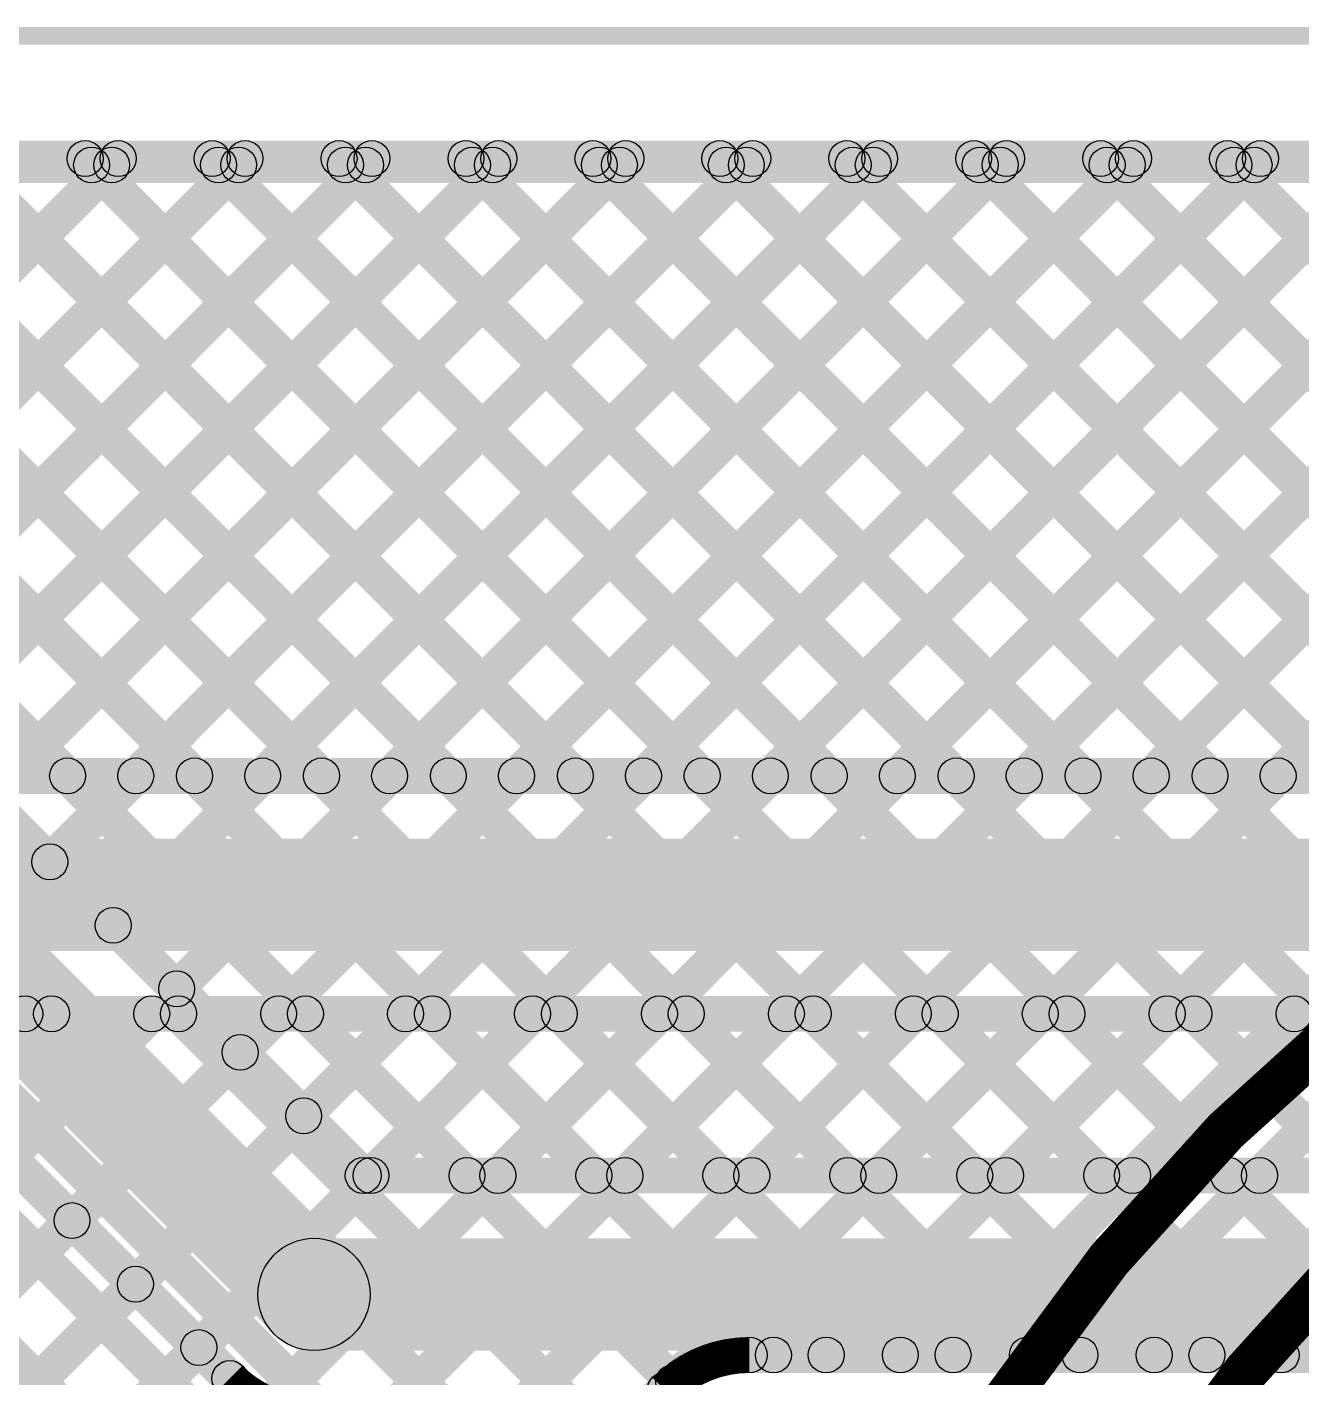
# Model space of a CAD drawing. Header units: millimetres. Extents: x 0 to 5.55, y 0 to 1.02.
# Drawn here: x 2.157 to 2.4409, y 0.7236 to 1.0243 of the extents above; entities that cross this region are included whole.
import ezdxf

# ---------------------------------------------------------------- set-up
doc = ezdxf.new("R2010")
doc.units = ezdxf.units.MM
doc.header["$MEASUREMENT"] = 0
for name, color, linetype in [('BottomLayer', 5, 'Continuous'), ('Mechanical2', 216, 'Continuous'), ('TopLayer', 1, 'Continuous'), ('TopOverlay', 2, 'Continuous')]:
    doc.layers.add(name, color=color, linetype=linetype)

msp = doc.modelspace()

# ---------------------------------------------------------------- hatches: boundary and pattern name
at = {"layer": 'BottomLayer'}
for points in [[(0.054, 0.991), (0.054, 0.999), (5.502, 0.999), (5.502, 0.991)], [(2.02577, 0.99217), (2.03143, 0.99783), (2.25793, 0.77133), (2.25227, 0.76567)], [(2.05368, 0.86567), (2.04803, 0.87133), (2.17453, 0.99783), (2.18018, 0.99217)], [(2.05405, 0.99217), (2.05971, 0.99783), (2.28621, 0.77133), (2.28055, 0.76567)], [(2.08197, 0.86567), (2.07631, 0.87133), (2.20281, 0.99783), (2.20847, 0.99217)], [(2.08234, 0.99217), (2.088, 0.99783), (2.3145, 0.77133), (2.30884, 0.76567)], [(2.11025, 0.86567), (2.1046, 0.87133), (2.2311, 0.99783), (2.23675, 0.99217)], [(2.11062, 0.99217), (2.11628, 0.99783), (2.34278, 0.77133), (2.33712, 0.76567)], [(2.13572, 0.86285), (2.13006, 0.86851), (2.25938, 0.99783), (2.26504, 0.99217)], [(2.13891, 0.99217), (2.14456, 0.99783), (2.37106, 0.77133), (2.36541, 0.76567)], [(2.15081, 0.84966), (2.14516, 0.85532), (2.28766, 0.99783), (2.29332, 0.99217)], [(2.16496, 0.83552), (2.1593, 0.84118), (2.31595, 0.99783), (2.32161, 0.99217)], [(2.16719, 0.99217), (2.17285, 0.99783), (2.39935, 0.77133), (2.39369, 0.76567)], [(2.1791, 0.82138), (2.17344, 0.82704), (2.34423, 0.99783), (2.34989, 0.99217)], [(2.19324, 0.80724), (2.18758, 0.81289), (2.37252, 0.99783), (2.37817, 0.99217)], [(2.19548, 0.99217), (2.20113, 0.99783), (2.42763, 0.77133), (2.42198, 0.76567)], [(2.20738, 0.79309), (2.20173, 0.79875), (2.4008, 0.99783), (2.40646, 0.99217)], [(2.22152, 0.77895), (2.21587, 0.78461), (2.42909, 0.99783), (2.43474, 0.99217)], [(2.22376, 0.99217), (2.22942, 0.99783), (2.45592, 0.77133), (2.45026, 0.76567)], [(2.23653, 0.76567), (2.23087, 0.77133), (2.45737, 0.99783), (2.46303, 0.99217)], [(2.25204, 0.99217), (2.2577, 0.99783), (2.4842, 0.77133), (2.47854, 0.76567)], [(2.26481, 0.76567), (2.25916, 0.77133), (2.48566, 0.99783), (2.49131, 0.99217)], [(2.28033, 0.99217), (2.28599, 0.99783), (2.51249, 0.77133), (2.50683, 0.76567)], [(2.2931, 0.76567), (2.28744, 0.77133), (2.51394, 0.99783), (2.5196, 0.99217)], [(2.30861, 0.99217), (2.31427, 0.99783), (2.54077, 0.77133), (2.53511, 0.76567)], [(2.32138, 0.76567), (2.31572, 0.77133), (2.54222, 0.99783), (2.54788, 0.99217)], [(2.3369, 0.99217), (2.34255, 0.99783), (2.56905, 0.77133), (2.5634, 0.76567)], [(2.34966, 0.76567), (2.34401, 0.77133), (2.57051, 0.99783), (2.57616, 0.99217)], [(2.36518, 0.99217), (2.37084, 0.99783), (2.59734, 0.77133), (2.59168, 0.76567)], [(2.37795, 0.76567), (2.37229, 0.77133), (2.59879, 0.99783), (2.60445, 0.99217)], [(2.39347, 0.99217), (2.39912, 0.99783), (2.62562, 0.77133), (2.61997, 0.76567)], [(2.40623, 0.76567), (2.40058, 0.77133), (2.62708, 0.99783), (2.63273, 0.99217)], [(2.42175, 0.99217), (2.42741, 0.99783), (2.65391, 0.77133), (2.64825, 0.76567)], [(2.43452, 0.76567), (2.42886, 0.77133), (2.65536, 0.99783), (2.66102, 0.99217)], [(2.13694, 0.85788), (2.1426, 0.86353), (2.23481, 0.77133), (2.22915, 0.76567)], [(2.11216, 0.83316), (2.12984, 0.85084), (2.22984, 0.75084), (2.21216, 0.73316)], [(2.06385, 0.81267), (2.06951, 0.81833), (2.17501, 0.71283), (2.16935, 0.70717)], [(2.09213, 0.81267), (2.09779, 0.81833), (2.20929, 0.70683), (2.20363, 0.70117)], [(2.10719, 0.81267), (2.11285, 0.81833), (2.20506, 0.72612), (2.1994, 0.72047)], [(2.23198, 0.7645), (2.23198, 0.7725), (3.142, 0.7725), (3.142, 0.7645)], [(2.12146, 0.70717), (2.1158, 0.71283), (2.16425, 0.76127), (2.16991, 0.75562)], [(2.221, 0.7295), (2.221, 0.7545), (3.142, 0.7545), (3.142, 0.7295)], [(2.14974, 0.70717), (2.14409, 0.71283), (2.17839, 0.74713), (2.18405, 0.74148)], [(2.17803, 0.70717), (2.17237, 0.71283), (2.19253, 0.73299), (2.19819, 0.72733)]]:
    msp.add_hatch(color=5, dxfattribs=at).paths.add_polyline_path(points)
h = msp.add_hatch(color=5, dxfattribs=at)
edge = h.paths.add_edge_path()
edge.add_arc((2.17002, 0.995), 0.004, 0, 360)
h = msp.add_hatch(color=5, dxfattribs=at)
edge = h.paths.add_edge_path()
edge.add_arc((2.17736, 0.995), 0.004, 0, 360)
h = msp.add_hatch(color=5, dxfattribs=at)
edge = h.paths.add_edge_path()
edge.add_arc((2.1983, 0.995), 0.004, 0, 360)
h = msp.add_hatch(color=5, dxfattribs=at)
edge = h.paths.add_edge_path()
edge.add_arc((2.20564, 0.995), 0.004, 0, 360)
h = msp.add_hatch(color=5, dxfattribs=at)
edge = h.paths.add_edge_path()
edge.add_arc((2.22659, 0.995), 0.004, 0, 360)
h = msp.add_hatch(color=5, dxfattribs=at)
edge = h.paths.add_edge_path()
edge.add_arc((2.23392, 0.995), 0.004, 0, 360)
h = msp.add_hatch(color=5, dxfattribs=at)
edge = h.paths.add_edge_path()
edge.add_arc((2.25487, 0.995), 0.004, 0, 360)
h = msp.add_hatch(color=5, dxfattribs=at)
edge = h.paths.add_edge_path()
edge.add_arc((2.26221, 0.995), 0.004, 0, 360)
h = msp.add_hatch(color=5, dxfattribs=at)
edge = h.paths.add_edge_path()
edge.add_arc((2.28316, 0.995), 0.004, 0, 360)
h = msp.add_hatch(color=5, dxfattribs=at)
edge = h.paths.add_edge_path()
edge.add_arc((2.29049, 0.995), 0.004, 0, 360)
h = msp.add_hatch(color=5, dxfattribs=at)
edge = h.paths.add_edge_path()
edge.add_arc((2.31144, 0.995), 0.004, 0, 360)
h = msp.add_hatch(color=5, dxfattribs=at)
edge = h.paths.add_edge_path()
edge.add_arc((2.31878, 0.995), 0.004, 0, 360)
h = msp.add_hatch(color=5, dxfattribs=at)
edge = h.paths.add_edge_path()
edge.add_arc((2.33973, 0.995), 0.004, 0, 360)
h = msp.add_hatch(color=5, dxfattribs=at)
edge = h.paths.add_edge_path()
edge.add_arc((2.34706, 0.995), 0.004, 0, 360)
h = msp.add_hatch(color=5, dxfattribs=at)
edge = h.paths.add_edge_path()
edge.add_arc((2.36801, 0.995), 0.004, 0, 360)
h = msp.add_hatch(color=5, dxfattribs=at)
edge = h.paths.add_edge_path()
edge.add_arc((2.37535, 0.995), 0.004, 0, 360)
h = msp.add_hatch(color=5, dxfattribs=at)
edge = h.paths.add_edge_path()
edge.add_arc((2.39629, 0.995), 0.004, 0, 360)
h = msp.add_hatch(color=5, dxfattribs=at)
edge = h.paths.add_edge_path()
edge.add_arc((2.40363, 0.995), 0.004, 0, 360)
h = msp.add_hatch(color=5, dxfattribs=at)
edge = h.paths.add_edge_path()
edge.add_arc((2.42458, 0.995), 0.004, 0, 360)
h = msp.add_hatch(color=5, dxfattribs=at)
edge = h.paths.add_edge_path()
edge.add_arc((2.43191, 0.995), 0.004, 0, 360)
h = msp.add_hatch(color=5, dxfattribs=at)
edge = h.paths.add_edge_path()
edge.add_arc((2.16213, 0.83835), 0.004, 0, 360)
h = msp.add_hatch(color=5, dxfattribs=at)
edge = h.paths.add_edge_path()
edge.add_arc((2.17627, 0.82421), 0.004, 0, 360)
h = msp.add_hatch(color=5, dxfattribs=at)
edge = h.paths.add_edge_path()
edge.add_arc((2.19041, 0.81007), 0.004, 0, 360)
h = msp.add_hatch(color=5, dxfattribs=at)
edge = h.paths.add_edge_path()
edge.add_arc((2.20455, 0.79592), 0.004, 0, 360)
h = msp.add_hatch(color=5, dxfattribs=at)
edge = h.paths.add_edge_path()
edge.add_arc((2.2187, 0.78178), 0.004, 0, 360)
h = msp.add_hatch(color=5, dxfattribs=at)
edge = h.paths.add_edge_path()
edge.add_arc((2.23198, 0.7685), 0.004, 0, 360)
h = msp.add_hatch(color=5, dxfattribs=at)
edge = h.paths.add_edge_path()
edge.add_arc((2.23198, 0.7685), 0.004, 0, 360)
h = msp.add_hatch(color=5, dxfattribs=at)
edge = h.paths.add_edge_path()
edge.add_arc((2.2337, 0.7685), 0.004, 0, 360)
h = msp.add_hatch(color=5, dxfattribs=at)
edge = h.paths.add_edge_path()
edge.add_arc((2.2551, 0.7685), 0.004, 0, 360)
h = msp.add_hatch(color=5, dxfattribs=at)
edge = h.paths.add_edge_path()
edge.add_arc((2.26198, 0.7685), 0.004, 0, 360)
h = msp.add_hatch(color=5, dxfattribs=at)
edge = h.paths.add_edge_path()
edge.add_arc((2.28338, 0.7685), 0.004, 0, 360)
h = msp.add_hatch(color=5, dxfattribs=at)
edge = h.paths.add_edge_path()
edge.add_arc((2.29027, 0.7685), 0.004, 0, 360)
h = msp.add_hatch(color=5, dxfattribs=at)
edge = h.paths.add_edge_path()
edge.add_arc((2.31167, 0.7685), 0.004, 0, 360)
h = msp.add_hatch(color=5, dxfattribs=at)
edge = h.paths.add_edge_path()
edge.add_arc((2.31855, 0.7685), 0.004, 0, 360)
h = msp.add_hatch(color=5, dxfattribs=at)
edge = h.paths.add_edge_path()
edge.add_arc((2.33995, 0.7685), 0.004, 0, 360)
h = msp.add_hatch(color=5, dxfattribs=at)
edge = h.paths.add_edge_path()
edge.add_arc((2.34684, 0.7685), 0.004, 0, 360)
h = msp.add_hatch(color=5, dxfattribs=at)
edge = h.paths.add_edge_path()
edge.add_arc((2.36824, 0.7685), 0.004, 0, 360)
h = msp.add_hatch(color=5, dxfattribs=at)
edge = h.paths.add_edge_path()
edge.add_arc((2.37512, 0.7685), 0.004, 0, 360)
h = msp.add_hatch(color=5, dxfattribs=at)
edge = h.paths.add_edge_path()
edge.add_arc((2.39652, 0.7685), 0.004, 0, 360)
h = msp.add_hatch(color=5, dxfattribs=at)
edge = h.paths.add_edge_path()
edge.add_arc((2.4034, 0.7685), 0.004, 0, 360)
h = msp.add_hatch(color=5, dxfattribs=at)
edge = h.paths.add_edge_path()
edge.add_arc((2.4248, 0.7685), 0.004, 0, 360)
h = msp.add_hatch(color=5, dxfattribs=at)
edge = h.paths.add_edge_path()
edge.add_arc((2.43169, 0.7685), 0.004, 0, 360)
h = msp.add_hatch(color=5, dxfattribs=at)
edge = h.paths.add_edge_path()
edge.add_arc((2.16708, 0.75845), 0.004, 0, 360)
h = msp.add_hatch(color=5, dxfattribs=at)
edge = h.paths.add_edge_path()
edge.add_arc((2.221, 0.742), 0.0125, 0, 360)
h = msp.add_hatch(color=5, dxfattribs=at)
edge = h.paths.add_edge_path()
edge.add_arc((2.221, 0.742), 0.0125, 0, 360)
h = msp.add_hatch(color=5, dxfattribs=at)
edge = h.paths.add_edge_path()
edge.add_arc((2.18122, 0.7443), 0.004, 0, 360)
h = msp.add_hatch(color=5, dxfattribs=at)
edge = h.paths.add_edge_path()
edge.add_arc((2.19536, 0.73016), 0.004, 0, 360)
h = msp.add_hatch(color=5, dxfattribs=at)
edge = h.paths.add_edge_path()
edge.add_arc((2.20223, 0.7233), 0.004, 0, 360)
h = msp.add_hatch(color=5, dxfattribs=at)
edge = h.paths.add_edge_path()
edge.add_arc((2.20223, 0.7233), 0.004, 0, 360)
h = msp.add_hatch(color=5, dxfattribs=at)
edge = h.paths.add_edge_path()
edge.add_arc((2.20226, 0.72326), 0.004, 0, 360)
at = {"layer": 'Mechanical2'}
msp.add_hatch(color=216, dxfattribs=at).paths.add_polyline_path([(0.00012, 1.02036), (0.00012, 1.0243), (5.5513, 1.0243), (5.5513, 1.02036)])
at = {"layer": 'TopLayer'}
for points in [[(0.055, 0.98957), (0.055, 0.99757), (5.503, 0.99757), (5.503, 0.98957)], [(2.0272, 0.99074), (2.03286, 0.9964), (2.16893, 0.86033), (2.16327, 0.85467)], [(2.04268, 0.85467), (2.03703, 0.86033), (2.1731, 0.9964), (2.17875, 0.99074)], [(2.05549, 0.99074), (2.06114, 0.9964), (2.19721, 0.86033), (2.19155, 0.85467)], [(2.07097, 0.85467), (2.06531, 0.86033), (2.20138, 0.9964), (2.20704, 0.99074)], [(2.08377, 0.99074), (2.08943, 0.9964), (2.2255, 0.86033), (2.21984, 0.85467)], [(2.09925, 0.85467), (2.0936, 0.86033), (2.22966, 0.9964), (2.23532, 0.99074)], [(2.11206, 0.99074), (2.11771, 0.9964), (2.25378, 0.86033), (2.24812, 0.85467)], [(2.12754, 0.85467), (2.12188, 0.86033), (2.25795, 0.9964), (2.26361, 0.99074)], [(2.14034, 0.99074), (2.146, 0.9964), (2.28206, 0.86033), (2.27641, 0.85467)], [(2.15582, 0.85467), (2.15016, 0.86033), (2.28623, 0.9964), (2.29189, 0.99074)], [(2.16862, 0.99074), (2.17428, 0.9964), (2.31035, 0.86033), (2.30469, 0.85467)], [(2.18411, 0.85467), (2.17845, 0.86033), (2.31452, 0.9964), (2.32017, 0.99074)], [(2.19691, 0.99074), (2.20257, 0.9964), (2.33863, 0.86033), (2.33298, 0.85467)], [(2.21239, 0.85467), (2.20673, 0.86033), (2.3428, 0.9964), (2.34846, 0.99074)], [(2.22519, 0.99074), (2.23085, 0.9964), (2.36692, 0.86033), (2.36126, 0.85467)], [(2.24067, 0.85467), (2.23502, 0.86033), (2.37109, 0.9964), (2.37674, 0.99074)], [(2.25348, 0.99074), (2.25913, 0.9964), (2.3952, 0.86033), (2.38954, 0.85467)], [(2.26896, 0.85467), (2.2633, 0.86033), (2.39937, 0.9964), (2.40503, 0.99074)], [(2.28176, 0.99074), (2.28742, 0.9964), (2.42349, 0.86033), (2.41783, 0.85467)], [(2.29724, 0.85467), (2.29159, 0.86033), (2.42765, 0.9964), (2.43331, 0.99074)], [(2.31005, 0.99074), (2.3157, 0.9964), (2.45177, 0.86033), (2.44611, 0.85467)], [(2.32553, 0.85467), (2.31987, 0.86033), (2.45594, 0.9964), (2.4616, 0.99074)], [(2.33833, 0.99074), (2.34399, 0.9964), (2.48005, 0.86033), (2.4744, 0.85467)], [(2.35381, 0.85467), (2.34816, 0.86033), (2.48422, 0.9964), (2.48988, 0.99074)], [(2.36661, 0.99074), (2.37227, 0.9964), (2.50834, 0.86033), (2.50268, 0.85467)], [(2.3821, 0.85467), (2.37644, 0.86033), (2.51251, 0.9964), (2.51816, 0.99074)], [(2.3949, 0.99074), (2.40056, 0.9964), (2.53662, 0.86033), (2.53097, 0.85467)], [(2.41038, 0.85467), (2.40472, 0.86033), (2.54079, 0.9964), (2.54645, 0.99074)], [(2.42318, 0.99074), (2.42884, 0.9964), (2.56491, 0.86033), (2.55925, 0.85467)], [(2.43866, 0.85467), (2.43301, 0.86033), (2.56908, 0.9964), (2.57473, 0.99074)], [(1.352, 0.8535), (1.352, 0.8615), (2.664, 0.8615), (2.664, 0.8535)], [(1.352, 0.8185), (1.352, 0.8435), (2.664, 0.8435), (2.664, 0.8185)], [(1.36298, 0.8005), (1.36298, 0.8085), (2.65302, 0.8085), (2.65302, 0.8005)], [(1.7316, 0.37388), (1.72594, 0.37954), (2.15373, 0.80733), (2.15939, 0.80167)], [(1.74574, 0.35974), (1.74008, 0.36539), (2.18202, 0.80733), (2.18767, 0.80167)], [(1.77196, 0.35767), (1.7663, 0.36333), (2.2103, 0.80733), (2.21596, 0.80167)], [(1.80024, 0.35767), (1.79459, 0.36333), (2.23859, 0.80733), (2.24424, 0.80167)], [(1.82853, 0.35767), (1.82287, 0.36333), (2.26687, 0.80733), (2.27253, 0.80167)], [(1.85681, 0.35767), (1.85116, 0.36333), (2.29516, 0.80733), (2.30081, 0.80167)], [(1.8851, 0.35767), (1.87944, 0.36333), (2.32344, 0.80733), (2.3291, 0.80167)], [(1.91338, 0.35767), (1.90772, 0.36333), (2.35172, 0.80733), (2.35738, 0.80167)], [(1.94166, 0.35767), (1.93601, 0.36333), (2.38001, 0.80733), (2.38566, 0.80167)], [(2.07485, 0.80167), (2.08051, 0.80733), (2.27653, 0.6113), (2.27087, 0.60565)], [(2.10313, 0.80167), (2.10879, 0.80733), (2.26011, 0.65601), (2.25445, 0.65035)], [(2.13142, 0.80167), (2.13707, 0.80733), (2.26182, 0.68259), (2.25616, 0.67693)], [(2.1597, 0.80167), (2.16536, 0.80733), (2.27561, 0.69708), (2.26995, 0.69143)], [(2.18799, 0.80167), (2.19364, 0.80733), (2.28975, 0.71122), (2.28409, 0.70557)], [(2.21627, 0.80167), (2.22193, 0.80733), (2.30398, 0.72528), (2.29832, 0.71962)], [(2.24455, 0.80167), (2.25021, 0.80733), (2.32621, 0.73133), (2.32055, 0.72568)], [(2.27284, 0.80167), (2.2785, 0.80733), (2.35449, 0.73133), (2.34883, 0.72568)], [(2.30112, 0.80167), (2.30678, 0.80733), (2.38277, 0.73133), (2.37712, 0.72568)], [(2.32941, 0.80167), (2.33506, 0.80733), (2.41106, 0.73133), (2.4054, 0.72568)], [(2.33796, 0.72568), (2.3323, 0.73133), (2.40829, 0.80733), (2.41395, 0.80167)], [(2.35769, 0.80167), (2.36335, 0.80733), (2.43934, 0.73133), (2.43369, 0.72568)], [(2.36624, 0.72568), (2.36058, 0.73133), (2.43658, 0.80733), (2.44223, 0.80167)], [(2.38598, 0.80167), (2.39163, 0.80733), (2.46763, 0.73133), (2.46197, 0.72568)], [(2.39452, 0.72568), (2.38887, 0.73133), (2.46486, 0.80733), (2.47052, 0.80167)], [(2.41426, 0.80167), (2.41992, 0.80733), (2.49591, 0.73133), (2.49025, 0.72568)], [(2.42281, 0.72568), (2.41715, 0.73133), (2.49315, 0.80733), (2.4988, 0.80167)], [(2.31801, 0.72451), (2.31801, 0.73251), (2.62201, 0.73251), (2.62201, 0.72451)]]:
    msp.add_hatch(color=1, dxfattribs=at).paths.add_polyline_path(points)
h = msp.add_hatch(color=1, dxfattribs=at)
edge = h.paths.add_edge_path()
edge.add_arc((2.17145, 0.99357), 0.004, 0, 360)
h = msp.add_hatch(color=1, dxfattribs=at)
edge = h.paths.add_edge_path()
edge.add_arc((2.17592, 0.99357), 0.004, 0, 360)
h = msp.add_hatch(color=1, dxfattribs=at)
edge = h.paths.add_edge_path()
edge.add_arc((2.19974, 0.99357), 0.004, 0, 360)
h = msp.add_hatch(color=1, dxfattribs=at)
edge = h.paths.add_edge_path()
edge.add_arc((2.20421, 0.99357), 0.004, 0, 360)
h = msp.add_hatch(color=1, dxfattribs=at)
edge = h.paths.add_edge_path()
edge.add_arc((2.22802, 0.99357), 0.004, 0, 360)
h = msp.add_hatch(color=1, dxfattribs=at)
edge = h.paths.add_edge_path()
edge.add_arc((2.23249, 0.99357), 0.004, 0, 360)
h = msp.add_hatch(color=1, dxfattribs=at)
edge = h.paths.add_edge_path()
edge.add_arc((2.25631, 0.99357), 0.004, 0, 360)
h = msp.add_hatch(color=1, dxfattribs=at)
edge = h.paths.add_edge_path()
edge.add_arc((2.26078, 0.99357), 0.004, 0, 360)
h = msp.add_hatch(color=1, dxfattribs=at)
edge = h.paths.add_edge_path()
edge.add_arc((2.28459, 0.99357), 0.004, 0, 360)
h = msp.add_hatch(color=1, dxfattribs=at)
edge = h.paths.add_edge_path()
edge.add_arc((2.28906, 0.99357), 0.004, 0, 360)
h = msp.add_hatch(color=1, dxfattribs=at)
edge = h.paths.add_edge_path()
edge.add_arc((2.31287, 0.99357), 0.004, 0, 360)
h = msp.add_hatch(color=1, dxfattribs=at)
edge = h.paths.add_edge_path()
edge.add_arc((2.31735, 0.99357), 0.004, 0, 360)
h = msp.add_hatch(color=1, dxfattribs=at)
edge = h.paths.add_edge_path()
edge.add_arc((2.34116, 0.99357), 0.004, 0, 360)
h = msp.add_hatch(color=1, dxfattribs=at)
edge = h.paths.add_edge_path()
edge.add_arc((2.34563, 0.99357), 0.004, 0, 360)
h = msp.add_hatch(color=1, dxfattribs=at)
edge = h.paths.add_edge_path()
edge.add_arc((2.36944, 0.99357), 0.004, 0, 360)
h = msp.add_hatch(color=1, dxfattribs=at)
edge = h.paths.add_edge_path()
edge.add_arc((2.37391, 0.99357), 0.004, 0, 360)
h = msp.add_hatch(color=1, dxfattribs=at)
edge = h.paths.add_edge_path()
edge.add_arc((2.39773, 0.99357), 0.004, 0, 360)
h = msp.add_hatch(color=1, dxfattribs=at)
edge = h.paths.add_edge_path()
edge.add_arc((2.4022, 0.99357), 0.004, 0, 360)
h = msp.add_hatch(color=1, dxfattribs=at)
edge = h.paths.add_edge_path()
edge.add_arc((2.42601, 0.99357), 0.004, 0, 360)
h = msp.add_hatch(color=1, dxfattribs=at)
edge = h.paths.add_edge_path()
edge.add_arc((2.43048, 0.99357), 0.004, 0, 360)
h = msp.add_hatch(color=1, dxfattribs=at)
edge = h.paths.add_edge_path()
edge.add_arc((2.1661, 0.8575), 0.004, 0, 360)
h = msp.add_hatch(color=1, dxfattribs=at)
edge = h.paths.add_edge_path()
edge.add_arc((2.18128, 0.8575), 0.004, 0, 360)
h = msp.add_hatch(color=1, dxfattribs=at)
edge = h.paths.add_edge_path()
edge.add_arc((2.19438, 0.8575), 0.004, 0, 360)
h = msp.add_hatch(color=1, dxfattribs=at)
edge = h.paths.add_edge_path()
edge.add_arc((2.20956, 0.8575), 0.004, 0, 360)
h = msp.add_hatch(color=1, dxfattribs=at)
edge = h.paths.add_edge_path()
edge.add_arc((2.22267, 0.8575), 0.004, 0, 360)
h = msp.add_hatch(color=1, dxfattribs=at)
edge = h.paths.add_edge_path()
edge.add_arc((2.23785, 0.8575), 0.004, 0, 360)
h = msp.add_hatch(color=1, dxfattribs=at)
edge = h.paths.add_edge_path()
edge.add_arc((2.25095, 0.8575), 0.004, 0, 360)
h = msp.add_hatch(color=1, dxfattribs=at)
edge = h.paths.add_edge_path()
edge.add_arc((2.26613, 0.8575), 0.004, 0, 360)
h = msp.add_hatch(color=1, dxfattribs=at)
edge = h.paths.add_edge_path()
edge.add_arc((2.27924, 0.8575), 0.004, 0, 360)
h = msp.add_hatch(color=1, dxfattribs=at)
edge = h.paths.add_edge_path()
edge.add_arc((2.29441, 0.8575), 0.004, 0, 360)
h = msp.add_hatch(color=1, dxfattribs=at)
edge = h.paths.add_edge_path()
edge.add_arc((2.30752, 0.8575), 0.004, 0, 360)
h = msp.add_hatch(color=1, dxfattribs=at)
edge = h.paths.add_edge_path()
edge.add_arc((2.3227, 0.8575), 0.004, 0, 360)
h = msp.add_hatch(color=1, dxfattribs=at)
edge = h.paths.add_edge_path()
edge.add_arc((2.3358, 0.8575), 0.004, 0, 360)
h = msp.add_hatch(color=1, dxfattribs=at)
edge = h.paths.add_edge_path()
edge.add_arc((2.35098, 0.8575), 0.004, 0, 360)
h = msp.add_hatch(color=1, dxfattribs=at)
edge = h.paths.add_edge_path()
edge.add_arc((2.36409, 0.8575), 0.004, 0, 360)
h = msp.add_hatch(color=1, dxfattribs=at)
edge = h.paths.add_edge_path()
edge.add_arc((2.37927, 0.8575), 0.004, 0, 360)
h = msp.add_hatch(color=1, dxfattribs=at)
edge = h.paths.add_edge_path()
edge.add_arc((2.39237, 0.8575), 0.004, 0, 360)
h = msp.add_hatch(color=1, dxfattribs=at)
edge = h.paths.add_edge_path()
edge.add_arc((2.40755, 0.8575), 0.004, 0, 360)
h = msp.add_hatch(color=1, dxfattribs=at)
edge = h.paths.add_edge_path()
edge.add_arc((2.42066, 0.8575), 0.004, 0, 360)
h = msp.add_hatch(color=1, dxfattribs=at)
edge = h.paths.add_edge_path()
edge.add_arc((2.43584, 0.8575), 0.004, 0, 360)
h = msp.add_hatch(color=1, dxfattribs=at)
edge = h.paths.add_edge_path()
edge.add_arc((2.15656, 0.8045), 0.004, 0, 360)
h = msp.add_hatch(color=1, dxfattribs=at)
edge = h.paths.add_edge_path()
edge.add_arc((2.16253, 0.8045), 0.004, 0, 360)
h = msp.add_hatch(color=1, dxfattribs=at)
edge = h.paths.add_edge_path()
edge.add_arc((2.18485, 0.8045), 0.004, 0, 360)
h = msp.add_hatch(color=1, dxfattribs=at)
edge = h.paths.add_edge_path()
edge.add_arc((2.19081, 0.8045), 0.004, 0, 360)
h = msp.add_hatch(color=1, dxfattribs=at)
edge = h.paths.add_edge_path()
edge.add_arc((2.21313, 0.8045), 0.004, 0, 360)
h = msp.add_hatch(color=1, dxfattribs=at)
edge = h.paths.add_edge_path()
edge.add_arc((2.2191, 0.8045), 0.004, 0, 360)
h = msp.add_hatch(color=1, dxfattribs=at)
edge = h.paths.add_edge_path()
edge.add_arc((2.24141, 0.8045), 0.004, 0, 360)
h = msp.add_hatch(color=1, dxfattribs=at)
edge = h.paths.add_edge_path()
edge.add_arc((2.24738, 0.8045), 0.004, 0, 360)
h = msp.add_hatch(color=1, dxfattribs=at)
edge = h.paths.add_edge_path()
edge.add_arc((2.2697, 0.8045), 0.004, 0, 360)
h = msp.add_hatch(color=1, dxfattribs=at)
edge = h.paths.add_edge_path()
edge.add_arc((2.27567, 0.8045), 0.004, 0, 360)
h = msp.add_hatch(color=1, dxfattribs=at)
edge = h.paths.add_edge_path()
edge.add_arc((2.29798, 0.8045), 0.004, 0, 360)
h = msp.add_hatch(color=1, dxfattribs=at)
edge = h.paths.add_edge_path()
edge.add_arc((2.30395, 0.8045), 0.004, 0, 360)
h = msp.add_hatch(color=1, dxfattribs=at)
edge = h.paths.add_edge_path()
edge.add_arc((2.32627, 0.8045), 0.004, 0, 360)
h = msp.add_hatch(color=1, dxfattribs=at)
edge = h.paths.add_edge_path()
edge.add_arc((2.33224, 0.8045), 0.004, 0, 360)
h = msp.add_hatch(color=1, dxfattribs=at)
edge = h.paths.add_edge_path()
edge.add_arc((2.35455, 0.8045), 0.004, 0, 360)
h = msp.add_hatch(color=1, dxfattribs=at)
edge = h.paths.add_edge_path()
edge.add_arc((2.36052, 0.8045), 0.004, 0, 360)
h = msp.add_hatch(color=1, dxfattribs=at)
edge = h.paths.add_edge_path()
edge.add_arc((2.38284, 0.8045), 0.004, 0, 360)
h = msp.add_hatch(color=1, dxfattribs=at)
edge = h.paths.add_edge_path()
edge.add_arc((2.3888, 0.8045), 0.004, 0, 360)
h = msp.add_hatch(color=1, dxfattribs=at)
edge = h.paths.add_edge_path()
edge.add_arc((2.41112, 0.8045), 0.004, 0, 360)
h = msp.add_hatch(color=1, dxfattribs=at)
edge = h.paths.add_edge_path()
edge.add_arc((2.41709, 0.8045), 0.004, 0, 360)
h = msp.add_hatch(color=1, dxfattribs=at)
edge = h.paths.add_edge_path()
edge.add_arc((2.4394, 0.8045), 0.004, 0, 360)
h = msp.add_hatch(color=1, dxfattribs=at)
edge = h.paths.add_edge_path()
edge.add_arc((2.31801, 0.72851), 0.004, 0, 360)
h = msp.add_hatch(color=1, dxfattribs=at)
edge = h.paths.add_edge_path()
edge.add_arc((2.31801, 0.72851), 0.004, 0, 360)
h = msp.add_hatch(color=1, dxfattribs=at)
edge = h.paths.add_edge_path()
edge.add_arc((2.31801, 0.72851), 0.004, 0, 360)
h = msp.add_hatch(color=1, dxfattribs=at)
edge = h.paths.add_edge_path()
edge.add_arc((2.32338, 0.72851), 0.004, 0, 360)
h = msp.add_hatch(color=1, dxfattribs=at)
edge = h.paths.add_edge_path()
edge.add_arc((2.33513, 0.72851), 0.004, 0, 360)
h = msp.add_hatch(color=1, dxfattribs=at)
edge = h.paths.add_edge_path()
edge.add_arc((2.35166, 0.72851), 0.004, 0, 360)
h = msp.add_hatch(color=1, dxfattribs=at)
edge = h.paths.add_edge_path()
edge.add_arc((2.36341, 0.72851), 0.004, 0, 360)
h = msp.add_hatch(color=1, dxfattribs=at)
edge = h.paths.add_edge_path()
edge.add_arc((2.37995, 0.72851), 0.004, 0, 360)
h = msp.add_hatch(color=1, dxfattribs=at)
edge = h.paths.add_edge_path()
edge.add_arc((2.3917, 0.72851), 0.004, 0, 360)
h = msp.add_hatch(color=1, dxfattribs=at)
edge = h.paths.add_edge_path()
edge.add_arc((2.40823, 0.72851), 0.004, 0, 360)
h = msp.add_hatch(color=1, dxfattribs=at)
edge = h.paths.add_edge_path()
edge.add_arc((2.41998, 0.72851), 0.004, 0, 360)
h = msp.add_hatch(color=1, dxfattribs=at)
edge = h.paths.add_edge_path()
edge.add_arc((2.43651, 0.72851), 0.004, 0, 360)
h = msp.add_hatch(color=1, dxfattribs=at)
edge = h.paths.add_edge_path()
edge.add_arc((2.29923, 0.72071), 0.004, 0, 360)
h = msp.add_hatch(color=1, dxfattribs=at)
edge = h.paths.add_edge_path()
edge.add_arc((2.29923, 0.72071), 0.004, 0, 360)
h = msp.add_hatch(color=1, dxfattribs=at)
edge = h.paths.add_edge_path()
edge.add_arc((2.29927, 0.72074), 0.004, 0, 360)
h = msp.add_hatch(color=1, dxfattribs=at)
edge = h.paths.add_edge_path()
edge.add_arc((2.30115, 0.72245), 0.004, 0, 360)

# ---------------------------------------------------------------- linework, layer by layer
at = {"layer": 'BottomLayer', "const_width": 0.008}
for points in [[(2.221, 0.7155, -0.199375), (2.20223, 0.7233)], [(2.221, 0.7155, -0.198912), (2.20226, 0.72326)]]:
    msp.add_lwpolyline(points, format="xyb", dxfattribs=at)
at = {"layer": 'BottomLayer'}
for centre, radius in [((2.17002, 0.995), 0.004), ((2.17736, 0.995), 0.004), ((2.1983, 0.995), 0.004), ((2.20564, 0.995), 0.004), ((2.22659, 0.995), 0.004), ((2.23392, 0.995), 0.004), ((2.25487, 0.995), 0.004), ((2.26221, 0.995), 0.004), ((2.28316, 0.995), 0.004), ((2.29049, 0.995), 0.004), ((2.31144, 0.995), 0.004), ((2.31878, 0.995), 0.004), ((2.33973, 0.995), 0.004), ((2.34706, 0.995), 0.004), ((2.36801, 0.995), 0.004), ((2.37535, 0.995), 0.004), ((2.39629, 0.995), 0.004), ((2.40363, 0.995), 0.004), ((2.42458, 0.995), 0.004), ((2.43191, 0.995), 0.004), ((2.16213, 0.83835), 0.004), ((2.17627, 0.82421), 0.004), ((2.19041, 0.81007), 0.004), ((2.20455, 0.79592), 0.004), ((2.2187, 0.78178), 0.004), ((2.23198, 0.7685), 0.004), ((2.23198, 0.7685), 0.004), ((2.2337, 0.7685), 0.004), ((2.2551, 0.7685), 0.004), ((2.26198, 0.7685), 0.004), ((2.28338, 0.7685), 0.004), ((2.29027, 0.7685), 0.004), ((2.31167, 0.7685), 0.004), ((2.31855, 0.7685), 0.004), ((2.33995, 0.7685), 0.004), ((2.34684, 0.7685), 0.004), ((2.36824, 0.7685), 0.004), ((2.37512, 0.7685), 0.004), ((2.39652, 0.7685), 0.004), ((2.4034, 0.7685), 0.004), ((2.4248, 0.7685), 0.004), ((2.43169, 0.7685), 0.004), ((2.16708, 0.75845), 0.004), ((2.221, 0.742), 0.0125), ((2.221, 0.742), 0.0125), ((2.18122, 0.7443), 0.004), ((2.19536, 0.73016), 0.004), ((2.20223, 0.7233), 0.004), ((2.20223, 0.7233), 0.004), ((2.20226, 0.72326), 0.004)]:
    msp.add_circle(centre, radius, dxfattribs=at)
at = {"layer": 'TopLayer', "const_width": 0.008}
for points in [[(2.29923, 0.72071, -0.199375), (2.31801, 0.72851)], [(2.29927, 0.72074, -0.198912), (2.31801, 0.72851)]]:
    msp.add_lwpolyline(points, format="xyb", dxfattribs=at)
at = {"layer": 'TopLayer'}
for centre in [(2.17145, 0.99357), (2.17592, 0.99357), (2.19974, 0.99357), (2.20421, 0.99357), (2.22802, 0.99357), (2.23249, 0.99357), (2.25631, 0.99357), (2.26078, 0.99357), (2.28459, 0.99357), (2.28906, 0.99357), (2.31287, 0.99357), (2.31735, 0.99357), (2.34116, 0.99357), (2.34563, 0.99357), (2.36944, 0.99357), (2.37391, 0.99357), (2.39773, 0.99357), (2.4022, 0.99357), (2.42601, 0.99357), (2.43048, 0.99357), (2.1661, 0.8575), (2.18128, 0.8575), (2.19438, 0.8575), (2.20956, 0.8575), (2.22267, 0.8575), (2.23785, 0.8575), (2.25095, 0.8575), (2.26613, 0.8575), (2.27924, 0.8575), (2.29441, 0.8575), (2.30752, 0.8575), (2.3227, 0.8575), (2.3358, 0.8575), (2.35098, 0.8575), (2.36409, 0.8575), (2.37927, 0.8575), (2.39237, 0.8575), (2.40755, 0.8575), (2.42066, 0.8575), (2.43584, 0.8575), (2.15656, 0.8045), (2.16253, 0.8045), (2.18485, 0.8045), (2.19081, 0.8045), (2.21313, 0.8045), (2.2191, 0.8045), (2.24141, 0.8045), (2.24738, 0.8045), (2.2697, 0.8045), (2.27567, 0.8045), (2.29798, 0.8045), (2.30395, 0.8045), (2.32627, 0.8045), (2.33224, 0.8045), (2.35455, 0.8045), (2.36052, 0.8045), (2.38284, 0.8045), (2.3888, 0.8045), (2.41112, 0.8045), (2.41709, 0.8045), (2.4394, 0.8045), (2.31801, 0.72851), (2.31801, 0.72851), (2.31801, 0.72851), (2.32338, 0.72851), (2.33513, 0.72851), (2.35166, 0.72851), (2.36341, 0.72851), (2.37995, 0.72851), (2.3917, 0.72851), (2.40823, 0.72851), (2.41998, 0.72851), (2.43651, 0.72851), (2.29923, 0.72071), (2.29923, 0.72071), (2.29927, 0.72074), (2.30115, 0.72245)]:
    msp.add_circle(centre, 0.004, dxfattribs=at)
at = {"layer": 'TopOverlay', "const_width": 0.01}
for points in [[(3.09624, 0.50003, 1), (2.30883, 0.50003, 1)], [(3.05687, 0.50003, 1), (2.3482, 0.50003, 1)]]:
    msp.add_lwpolyline(points, format="xyb", close=True, dxfattribs=at)

doc.saveas('drawing.dxf')
